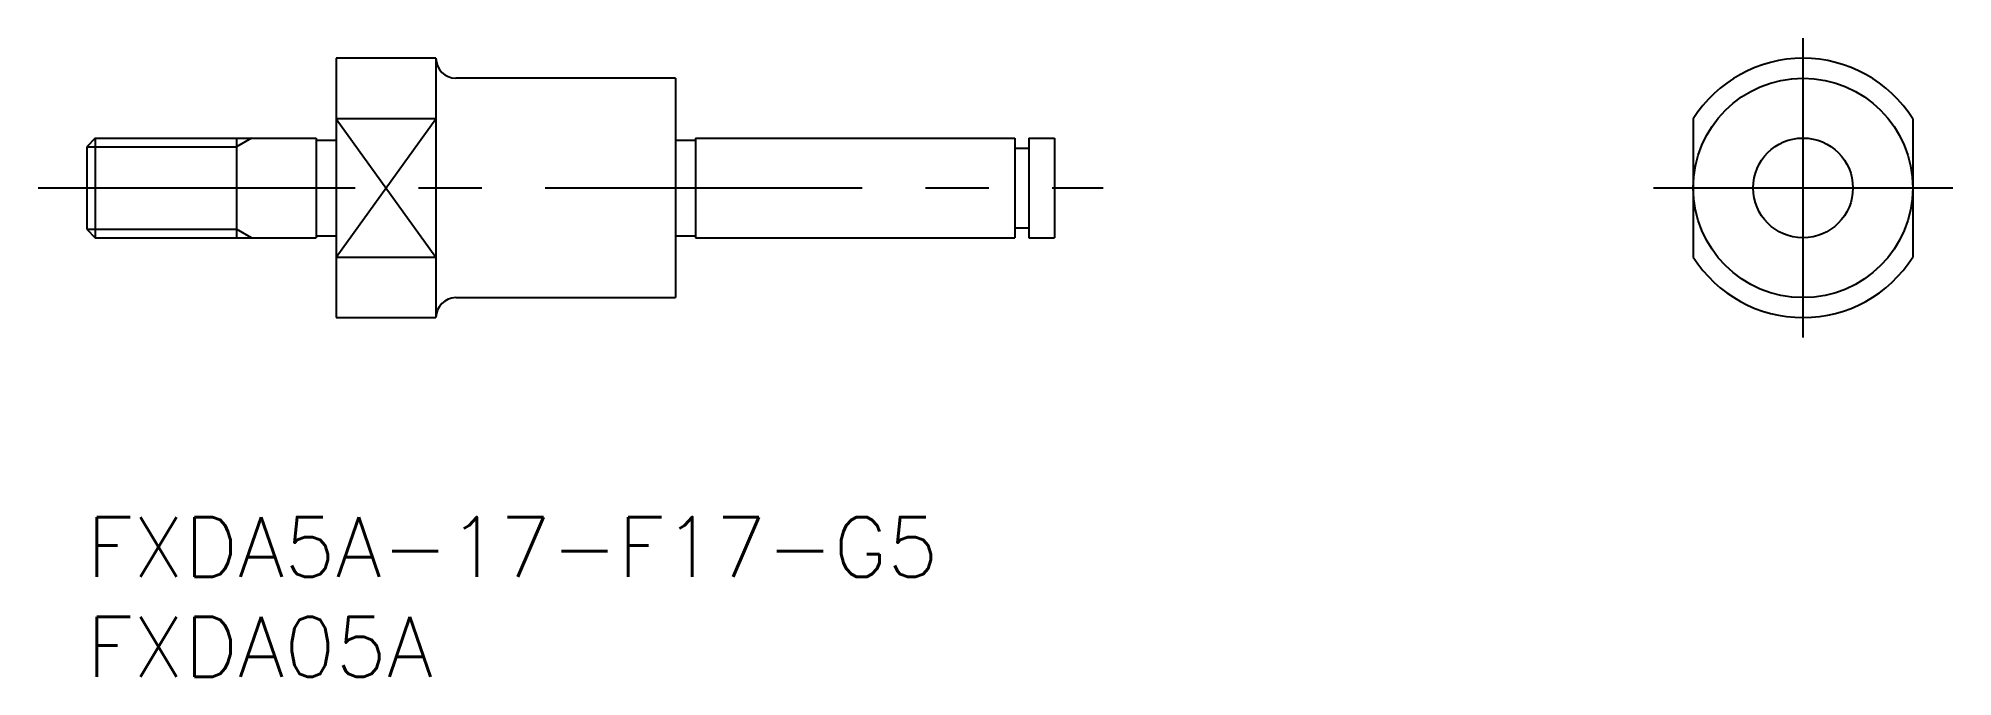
# Model space of a CAD drawing. Extents: x -2.4 to 93.5, y -8 to 24.
import ezdxf

# ---------------------------------------------------------------- set-up
doc = ezdxf.new("R2010")
doc.units = 0
doc.header["$LTSCALE"] = 0.5
doc.linetypes.add('CENTER', pattern=[50.8, 31.75, -6.35, 6.35, -6.35])
for name, color, linetype in [('MSM_CENTER', 1, 'CENTER'), ('MSM_CONTINUOUS', 7, 'CONTINUOUS'), ('MSM_NARROW', 5, 'CONTINUOUS'), ('MSM_PART_NUMBER', 7, 'CONTINUOUS')]:
    doc.layers.add(name, color=color, linetype=linetype)
doc.styles.get("Standard").update_dxf_attribs({"font": 'txt.shx', "height": 3, "bigfont": 'bigfont.shx'})

# ---------------------------------------------------------------- blocks, each defined once
blk = doc.blocks.new('*U3')
at = {"layer": 'MSM_PART_NUMBER'}
blk.add_text('FXDA5A-17-F17-G5', height=3, dxfattribs=at).set_placement((0, -3))
blk = doc.blocks.new('*U4')
at = {"layer": 'MSM_PART_NUMBER'}
blk.add_text('FXDA05A', height=3, dxfattribs=at).set_placement((0, -8))

msp = doc.modelspace()

# ---------------------------------------------------------------- linework, layer by layer
at = {"layer": 'MSM_CENTER'}
for p, q in [((86, 9), (86, 24)), ((-2.425, 16.5), (50.925, 16.5)), ((78.5, 16.5), (93.5, 16.5))]:
    msp.add_line(p, q, dxfattribs=at)
at = {"layer": 'MSM_CONTINUOUS'}
for p, q in [((12.5, 23), (12.5, 10)), ((17.5, 23), (12.5, 23)), ((17.5, 23), (17.5, 10)), ((29.5, 22), (18.5, 22)), ((29.5, 22), (29.5, 11)), ((17.5, 19.964), (12.5, 19.964)), ((80.5, 19.964), (80.5, 13.036)), ((91.5, 19.964), (91.5, 13.036)), ((0.433, 19), (0, 18.567)), ((0, 18.567), (0, 14.433)), ((0.433, 19), (0.433, 14)), ((0.433, 19), (11.5, 19)), ((7.5, 19), (7.5, 14)), ((11.5, 19), (11.5, 14)), ((11.5, 18.9), (12.5, 18.9)), ((29.5, 18.9), (30.5, 18.9)), ((30.5, 19), (46.5, 19)), ((30.5, 19), (30.5, 14)), ((46.5, 19), (46.5, 14)), ((46.5, 18.5), (47.2, 18.5)), ((47.2, 19), (47.2, 14)), ((47.2, 19), (48.5, 19)), ((48.5, 19), (48.5, 14)), ((0, 14.433), (0.433, 14)), ((46.5, 14.5), (47.2, 14.5)), ((0.433, 14), (11.5, 14)), ((11.5, 14.1), (12.5, 14.1)), ((29.5, 14.1), (30.5, 14.1)), ((30.5, 14), (46.5, 14)), ((47.2, 14), (48.5, 14)), ((12.5, 13.036), (17.5, 13.036)), ((18.5, 11), (29.5, 11)), ((12.5, 10), (17.5, 10))]:
    msp.add_line(p, q, dxfattribs=at)
for radius in [5.5, 2.5]:
    msp.add_circle((86, 16.5), radius, dxfattribs=at)
for centre, radius, start, end in [((18.5, 23), 1, 180, 270), ((86, 16.5), 6.5, 32.20423, 147.79577), ((86, 16.5), 6.5, 212.20423, 327.79577), ((18.5, 10), 1, 90, 180)]:
    msp.add_arc(centre, radius, start, end, dxfattribs=at)
at = {"layer": 'MSM_NARROW'}
for p, q in [((12.5, 13.036), (17.5, 19.964)), ((12.5, 19.964), (17.5, 13.036)), ((0, 18.567), (7.5, 18.567)), ((8.25, 19), (7.5, 18.567)), ((0, 14.433), (7.5, 14.433)), ((8.25, 14), (7.5, 14.433))]:
    msp.add_line(p, q, dxfattribs=at)

# ---------------------------------------------------------------- block references
at = {"layer": 'MSM_CONTINUOUS'}
for name in ['*U3', '*U4']:
    msp.add_blockref(name, (0, 0), dxfattribs=at)

doc.saveas('drawing.dxf')
